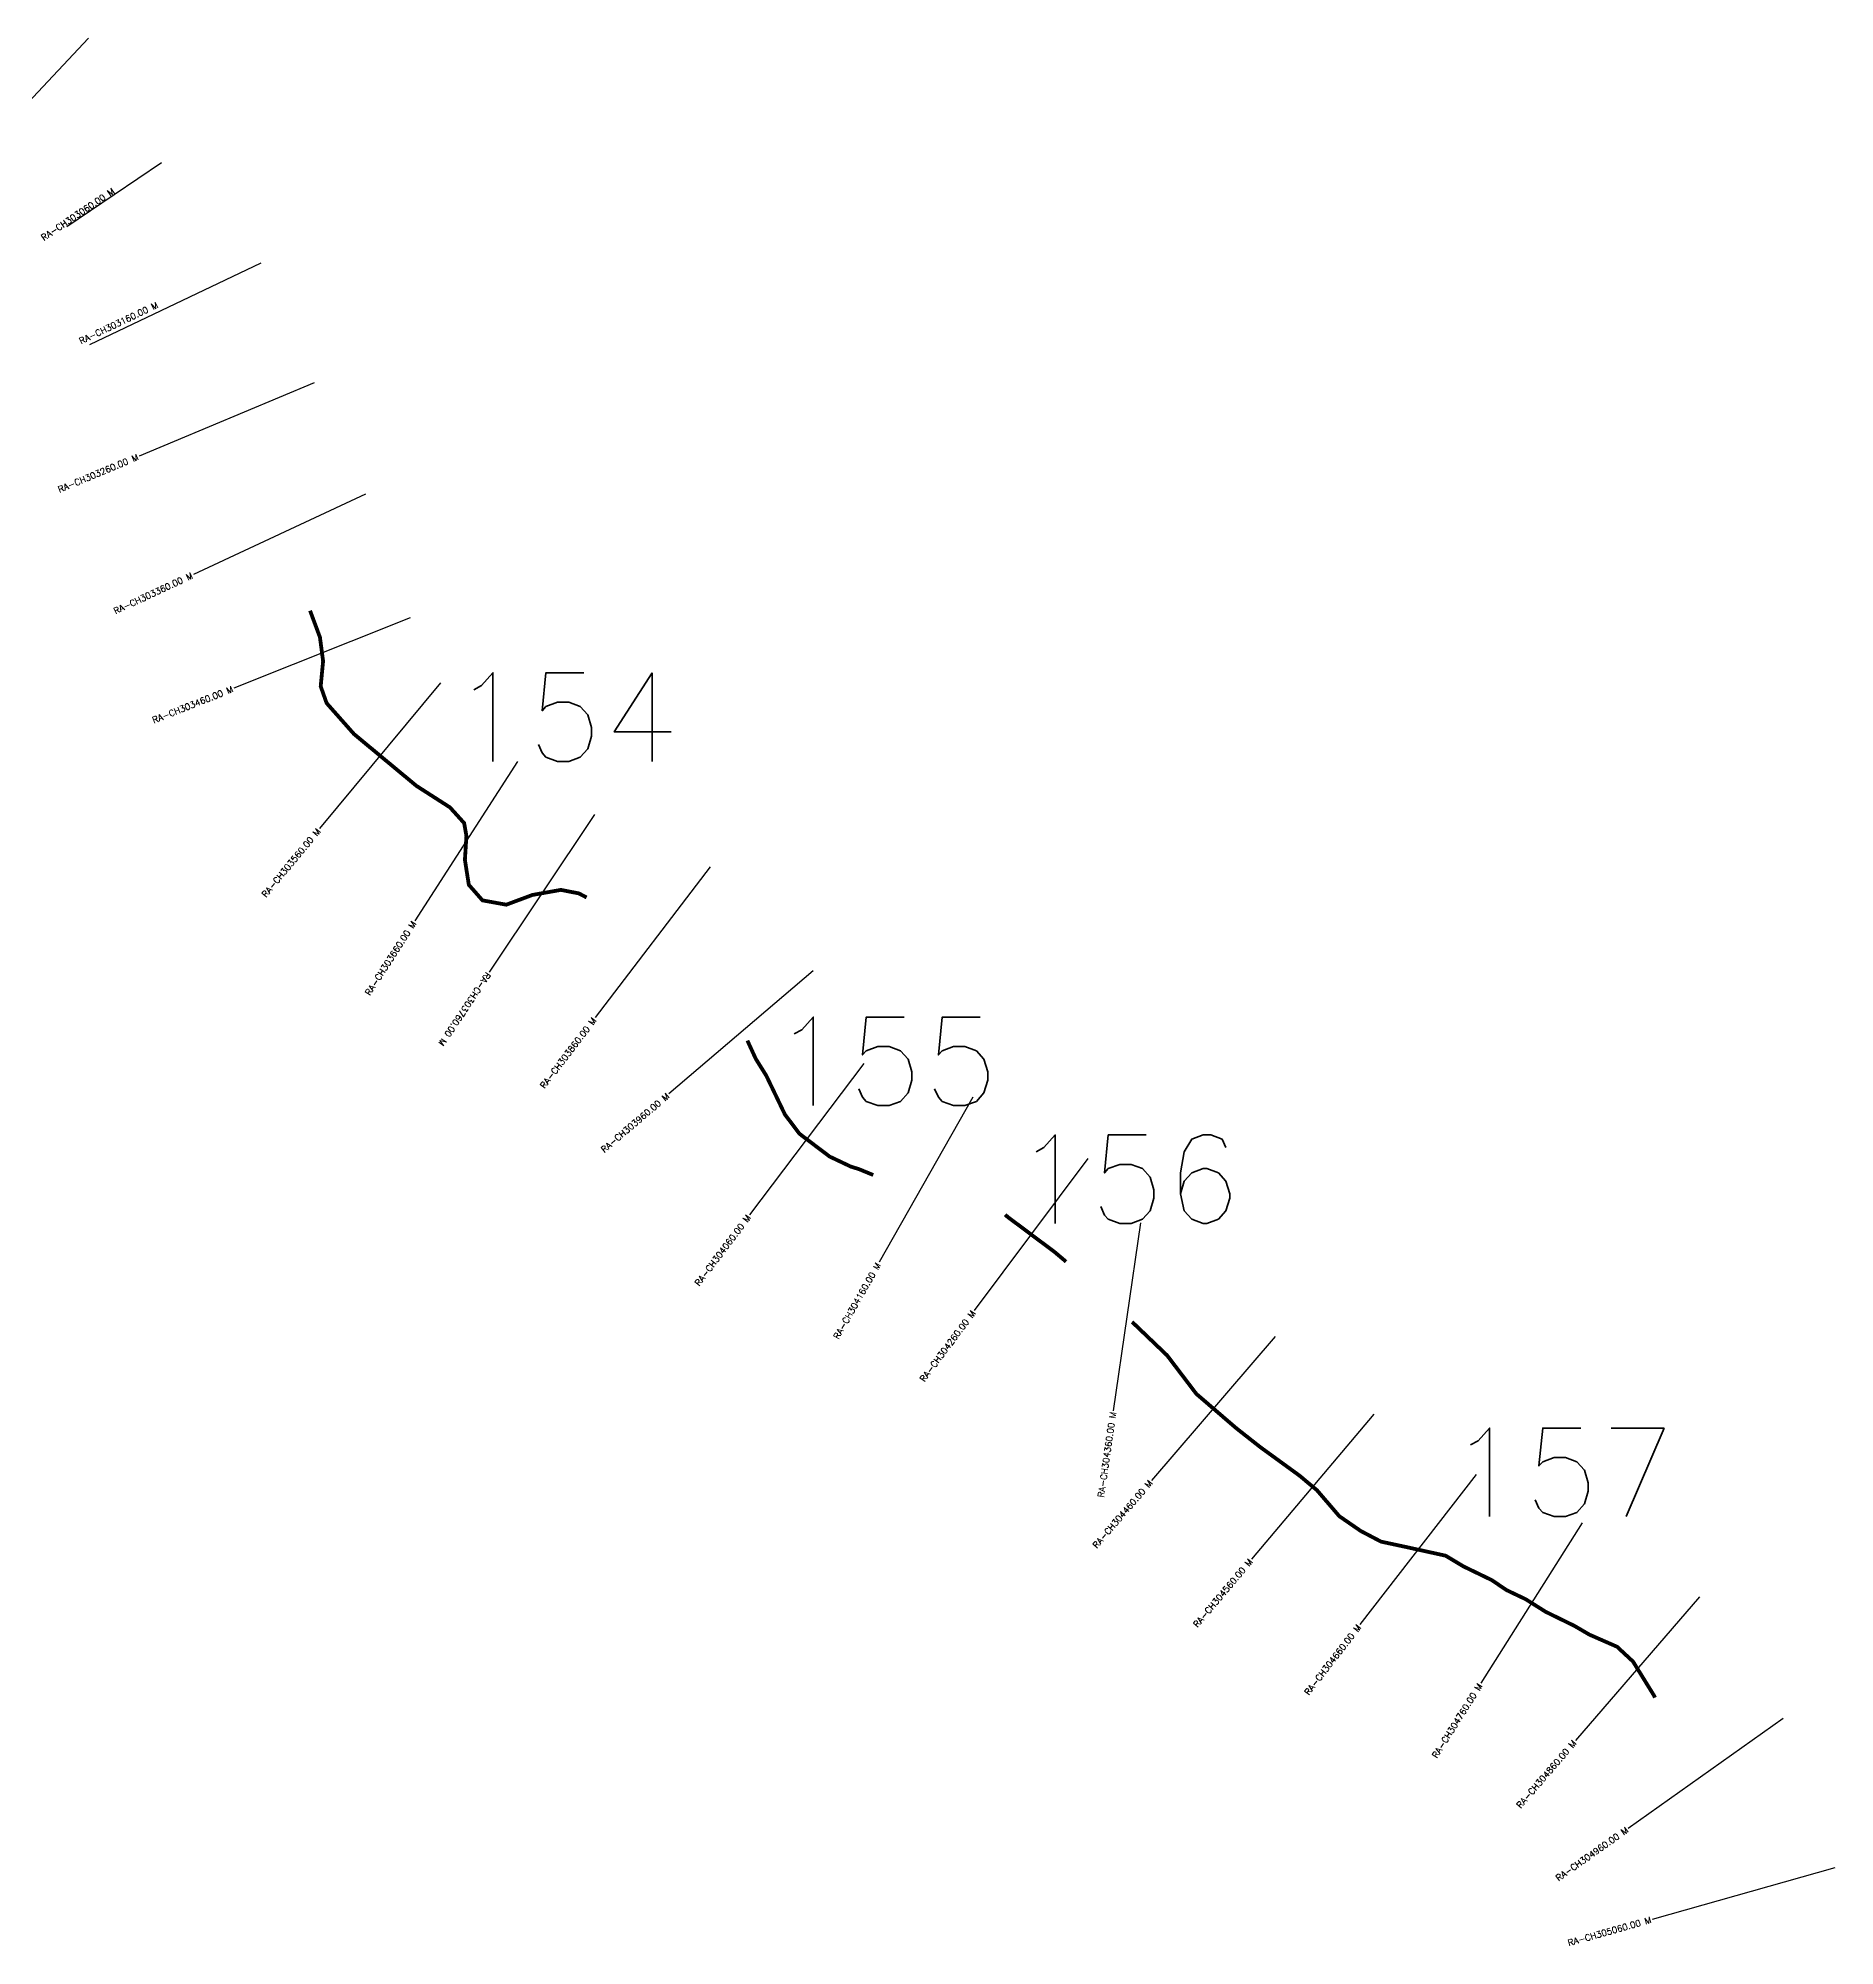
# Model space of a CAD drawing. Header units: metres. Extents: x 284111 to 289474, y 2009710 to 2016087.
# Drawn here: x 284824 to 286245, y 2013317 to 2014825 of the extents above; entities that cross this region are included whole.
import ezdxf
from ezdxf.enums import TextEntityAlignment as Align

# ---------------------------------------------------------------- set-up
doc = ezdxf.new("R2010")
doc.units = ezdxf.units.M
doc.header["$MEASUREMENT"] = 0
for name, color, linetype in [('CS', 134, 'Continuous'), ('CSMark', 6, 'Continuous'), ('NATURALLY PROTECTED', 3, 'Continuous')]:
    doc.layers.add(name, color=color, linetype=linetype)
doc.styles.get("Standard").update_dxf_attribs({"font": 'simplex.shx'})

msp = doc.modelspace()

# ---------------------------------------------------------------- linework, layer by layer
at = {"layer": 'CS'}
for p, q in [((284864.3, 2014825), (284761.6, 2014715.6)), ((284922, 2014726.4), (284847.2, 2014675.8)), ((285000.5, 2014647.2), (284865.1, 2014582.6)), ((285042.6, 2014552.6), (284904.3, 2014494.6)), ((285083.1, 2014464.5), (284947.2, 2014401)), ((285118.5, 2014366.8), (284979.2, 2014311.2)), ((285142.6, 2014315.5), (285046.8, 2014200.1)), ((285203.4, 2014253.3), (285122.1, 2014127.2)), ((285264.3, 2014211.4), (285181.1, 2014086.6)), ((285355.8, 2014169.9), (285264.8, 2014050.7)), ((285437.2, 2014087.6), (285323, 2013990.4)), ((285477.2, 2014014.4), (285386.8, 2013894.8)), ((285563.4, 2013987.8), (285489.2, 2013857.4)), ((285654.3, 2013939.4), (285564.4, 2013819.2)), ((285695.8, 2013888.4), (285674.3, 2013740)), ((285802.4, 2013798.6), (285704.5, 2013684.9)), ((285880.4, 2013737.2), (285783.6, 2013622.6)), ((285961.1, 2013689.5), (285869.3, 2013570.9)), ((286044.9, 2013651.5), (285964.9, 2013524.6)), ((286137.7, 2013592.8), (286039.7, 2013479.2)), ((286203.8, 2013496.6), (286081.4, 2013409.8)), ((286244.7, 2013378.7), (286100.4, 2013337.9))]:
    msp.add_line(p, q, dxfattribs=at)
at = {"layer": 'NATURALLY PROTECTED', "const_width": 3, "flags": 128}
for points in [[(285039.4, 2014372.4), (285047.2, 2014351.4), (285049.7, 2014332.6), (285047.8, 2014312.6), (285052.5, 2014299.3), (285074.1, 2014274.9), (285123.5, 2014233.9), (285150, 2014216.9), (285161.2, 2014204.5), (285163, 2014194.3), (285161.8, 2014175.4), (285164.9, 2014155.7), (285175.7, 2014143.4), (285194.5, 2014140), (285215.2, 2014147.7), (285237.7, 2014151.7), (285251.9, 2014148.9), (285258, 2014145.7)], [(285385.1, 2014032.6), (285391.7, 2014018.2), (285400, 2014004.9), (285407.6, 2013989.1), (285414.8, 2013974.1), (285426.3, 2013958.9), (285450.1, 2013940.9), (285467, 2013932.9), (285473.2, 2013931), (285484.6, 2013926.3)], [(285588.9, 2013895), (285590.8, 2013893.2), (285627.9, 2013865.5), (285637, 2013857.8)], [(285689.2, 2013810.2), (285716.9, 2013783.7), (285740, 2013753.3), (285771.5, 2013726.2), (285790.7, 2013711.1), (285821.4, 2013688.8), (285835.4, 2013677.1), (285853, 2013656.6), (285870, 2013644.9), (285886, 2013636.5), (285905.6, 2013632.3), (285937, 2013625.4), (285951.2, 2013616.9), (285973.5, 2013606.1), (285985.2, 2013598.2), (286000.3, 2013591), (286016.2, 2013581), (286038.7, 2013570), (286050.7, 2013563), (286072.6, 2013553.4), (286085.2, 2013541.7), (286101.8, 2013514.8), (286102.5, 2013513.2)]]:
    msp.add_lwpolyline(points, dxfattribs=at)

# ---------------------------------------------------------------- texts
at = {"char_height": 70, "attachment_point": 1}
for s, insert in [('154', (285150.9, 2014323.3)), ('155', (285404.1, 2014051.2)), ('156', (285595.4, 2013958)), ('157', (285938.8, 2013726.3))]:
    msp.add_mtext_dynamic_manual_height_columns(s, width=95.172, gutter_width=1, heights=[0], dxfattribs=dict(at, insert=insert))
at = {"layer": 'CSMark'}
for s, rotation, p in [('RA-CH303060.00 M', 34.0844, (284884, 2014704.8)), ('RA-CH303160.00 M', 25.5228, (284918.8, 2014614.5)), ('RA-CH303260.00 M', 22.7604, (284903.3, 2014494.2)), ('RA-CH303360.00 M', 25.0317, (284946.3, 2014400.6)), ('RA-CH303460.00 M', 21.7562, (284978.3, 2014310.8)), ('RA-CH303560.00 M', 50.2845, (285046.2, 2014199.3)), ('RA-CH303660.00 M', 57.1782, (285121.6, 2014126.4)), ('RA-CH303860.00 M', 52.6329, (285264.2, 2014049.9)), ('RA-CH303960.00 M', 40.3999, (285322.3, 2013989.7)), ('RA-CH304060.00 M', 52.9021, (285386.2, 2013894)), ('RA-CH304160.00 M', 60.361, (285488.7, 2013856.5)), ('RA-CH304260.00 M', 53.2092, (285563.8, 2013818.4)), ('RA-CH304360.00 M', 81.7513, (285674.2, 2013739)), ('RA-CH304460.00 M', 49.2924, (285703.9, 2013684.1)), ('RA-CH304560.00 M', 49.8216, (285783, 2013621.9)), ('RA-CH304660.00 M', 52.2664, (285868.7, 2013570.1)), ('RA-CH304760.00 M', 57.75, (285964.4, 2013523.8)), ('RA-CH304860.00 M', 49.2185, (286039, 2013478.5)), ('RA-CH304960.00 M', 35.3365, (286080.6, 2013409.3)), ('RA-CH305060.00 M', 15.7561, (286099.4, 2013337.7))]:
    msp.add_text(s, height=5, rotation=rotation, dxfattribs=at).set_placement(p, align=Align.MIDDLE_RIGHT)
msp.add_text('RA-CH303760.00 M', height=5, rotation=236.3122, dxfattribs=at).set_placement((285180.5, 2014085.8), align=Align.MIDDLE_LEFT)

doc.saveas('drawing.dxf')
